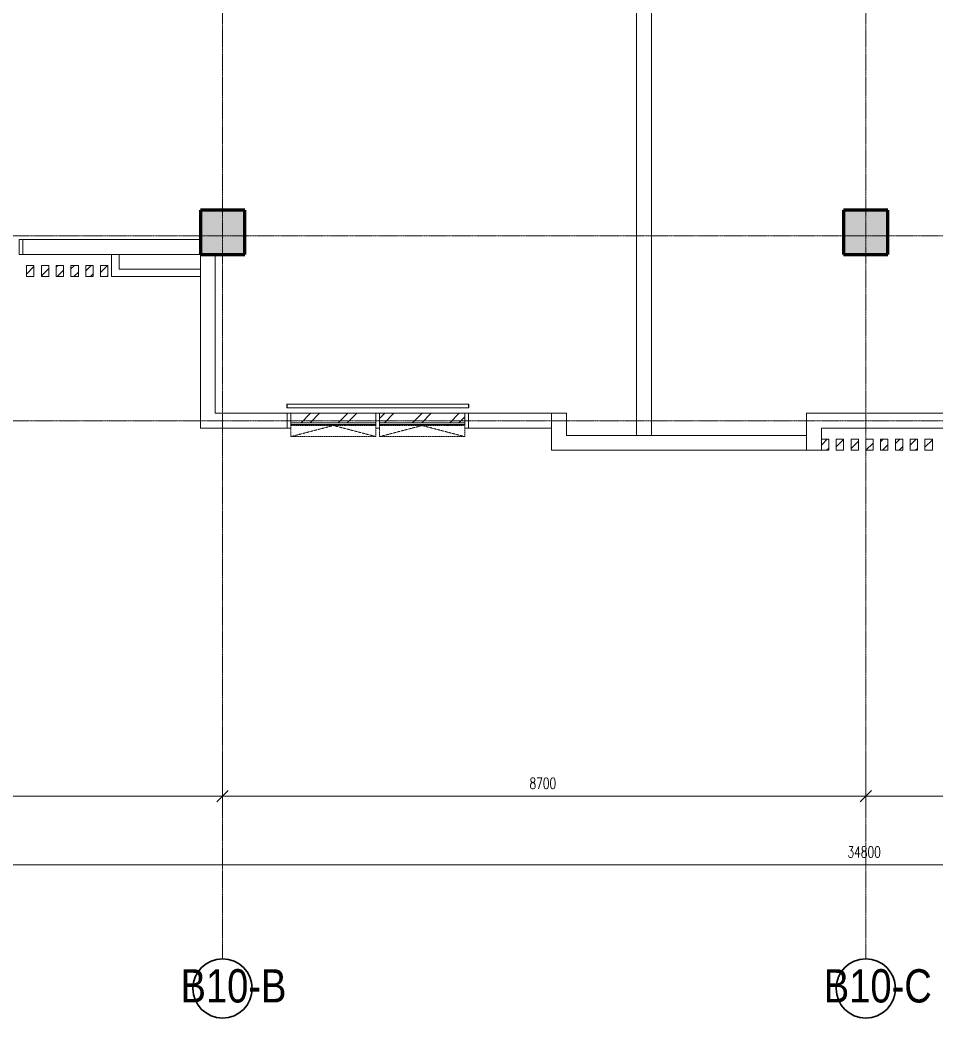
# Model space of a CAD drawing. Header units: millimetres. Extents: x 168964 to 234689, y -27981 to 8299.
# Drawn here: x 197041 to 209431, y -27981 to -14478 of the extents above; entities that cross this region are included whole.
import ezdxf

# ---------------------------------------------------------------- set-up
doc = ezdxf.new("R2010")
doc.units = ezdxf.units.MM
doc.linetypes.add('TJ Dash', pattern=[1.6, 1, -0.6])
doc.linetypes.add('轴网线', pattern=[22.24, 12.7, -3.18, 3.18, -3.18])
for name, color, linetype, lineweight in [('A-____-____-DIMS', 7, 'Continuous', 5), ('A-____-____-DIMS-100', 7, 'Continuous', 5), ('A-DETL-____-OTLN', 7, 'Continuous', 5), ('A-DETL-GENF-OTLN', 7, 'Continuous', 5), ('A-FLOR-HRAL-OTLN', 7, 'Continuous', 5), ('A-GLAZ-CWMG-MCUT', 7, 'Continuous', 13), ('A-GLAZ-CWMG-OTLN', 7, 'Continuous', 5), ('A-WALL-____-MCUT', 7, 'Continuous', 13), ('A-WALL-____-OTLN', 7, 'Continuous', 13), ('S-GRID-____-IDEN', 7, 'Continuous', 5), ('S-GRID-____-OTLN', 7, 'Continuous', 5)]:
    doc.layers.add(name, color=color, linetype=linetype, lineweight=lineweight)
doc.layers.add('A-FLOR-____-OTLN', color=7, linetype='Continuous', lineweight=13, true_color=0x007f00)
doc.layers.add('A-GLAZ-____-OTLN', color=7, linetype='Continuous', lineweight=13, true_color=0x00007f)
doc.styles.add('RomanD', font='romand__.ttf', dxfattribs={"width": 0.7, "height": 150})
doc.styles.add('TJ_FangSong_Narrow_3', font='', dxfattribs={"height": 450})
doc.styles.get('TJ_FangSong_Narrow_3').set_extended_font_data('TJ_FangSong_Narrow')
doc.dimstyles.new('对角线_-_1_5mm_RomanD_1_20_1', dxfattribs={"dimscale": 304.8, "dimtxt": 150.53621, "dimasz": 0.492126, "dimexe": 0.656168, "dimexo": 0.0625, "dimgap": 0.164042, "dimtad": 1, "dimdec": 0, "dimzin": 0, "dimdsep": 46, "dimtxsty": 'RomanD', "dimblk1": 'OBLIQUE', "dimblk2": 'OBLIQUE', "dimsah": 1, "dimcen": 0.09, "dimazin": 0, "dimtfac": 1, "dimtdec": 4, "dimtix": 1, "dimtmove": 0, "dimatfit": 3, "dimfxl": 1.64042, "dimfxlon": 1, "dimtvp": 1, "dimtolj": 1, "dimtzin": 0, "dimarcsym": 2})
pattern_1 = [(45, (0, 0), (-251.4472, 251.4472), []), (45, (0, 381), (-251.4472, 251.4472), [])]

# ---------------------------------------------------------------- blocks, each defined once
blk = doc.blocks.new('矩形竖梃 - 100_100mm 木色铝方通-V11-ELV_3F')
at = {"layer": 'A-GLAZ-CWMG-OTLN', "true_color": 0x515151}
h = blk.add_hatch(dxfattribs=at)
h.set_pattern_fill('FP_14', color=251, style=0, pattern_type=2)
h.set_pattern_definition([(135, (174850.01, 20300), (-70.71068, -70.71068), [])])
h.paths.add_polyline_path([(-50, 0), (-50, 150), (50, 150), (50, 0)], flags=0)
at = {"layer": 'A-GLAZ-CWMG-MCUT', "color": 251, "lineweight": 5, "true_color": 0x515151}
for p, q in [((-50, 150), (50, 150)), ((-50, 0), (-50, 150)), ((50, 150), (50, 0)), ((50, 0), (-50, 0))]:
    blk.add_line(p, q, dxfattribs=at)
blk = doc.blocks.new('矩形竖梃 - 100_100mm 木色铝方通-V12-ELV_3F')
at = {"layer": 'A-GLAZ-CWMG-OTLN', "true_color": 0x515151}
h = blk.add_hatch(dxfattribs=at)
h.set_pattern_fill('FP_15', color=251, style=0, pattern_type=2)
h.set_pattern_definition([(135, (174650.01, 20300), (-70.71068, -70.71068), [])])
h.paths.add_polyline_path([(-50, 0), (-50, 150), (50, 150), (50, 0)], flags=0)
at = {"layer": 'A-GLAZ-CWMG-MCUT', "color": 251, "lineweight": 5, "true_color": 0x515151}
for p, q in [((-50, 150), (50, 150)), ((-50, 0), (-50, 150)), ((50, 150), (50, 0)), ((50, 0), (-50, 0))]:
    blk.add_line(p, q, dxfattribs=at)
blk = doc.blocks.new('矩形竖梃 - 100_100mm 木色铝方通-V13-ELV_3F')
at = {"layer": 'A-GLAZ-CWMG-OTLN', "true_color": 0x515151}
h = blk.add_hatch(dxfattribs=at)
h.set_pattern_fill('FP_16', color=251, style=0, pattern_type=2)
h.set_pattern_definition([(135, (174450.01, 20300), (-70.71068, -70.71068), [])])
h.paths.add_polyline_path([(-50, 0), (-50, 150), (50, 150), (50, 0)], flags=0)
at = {"layer": 'A-GLAZ-CWMG-MCUT', "color": 251, "lineweight": 5, "true_color": 0x515151}
for p, q in [((-50, 150), (50, 150)), ((-50, 0), (-50, 150)), ((50, 150), (50, 0)), ((50, 0), (-50, 0))]:
    blk.add_line(p, q, dxfattribs=at)
blk = doc.blocks.new('矩形竖梃 - 100_100mm 木色铝方通-V14-ELV_3F')
at = {"layer": 'A-GLAZ-CWMG-OTLN', "true_color": 0x515151}
h = blk.add_hatch(dxfattribs=at)
h.set_pattern_fill('FP_17', color=251, style=0, pattern_type=2)
h.set_pattern_definition([(135, (174250.01, 20300), (-70.71068, -70.71068), [])])
h.paths.add_polyline_path([(-50, 0), (-50, 150), (50, 150), (50, 0)], flags=0)
at = {"layer": 'A-GLAZ-CWMG-MCUT', "color": 251, "lineweight": 5, "true_color": 0x515151}
for p, q in [((-50, 150), (50, 150)), ((-50, 0), (-50, 150)), ((50, 150), (50, 0)), ((50, 0), (-50, 0))]:
    blk.add_line(p, q, dxfattribs=at)
blk = doc.blocks.new('矩形竖梃 - 100_100mm 木色铝方通-V15-ELV_3F')
at = {"layer": 'A-GLAZ-CWMG-OTLN', "true_color": 0x515151}
h = blk.add_hatch(dxfattribs=at)
h.set_pattern_fill('FP_18', color=251, style=0, pattern_type=2)
h.set_pattern_definition([(135, (174050.01, 20300), (-70.71068, -70.71068), [])])
h.paths.add_polyline_path([(-50, 0), (-50, 150), (50, 150), (50, 0)], flags=0)
at = {"layer": 'A-GLAZ-CWMG-MCUT', "color": 251, "lineweight": 5, "true_color": 0x515151}
for p, q in [((-50, 150), (50, 150)), ((-50, 0), (-50, 150)), ((50, 150), (50, 0)), ((50, 0), (-50, 0))]:
    blk.add_line(p, q, dxfattribs=at)
blk = doc.blocks.new('矩形竖梃 - 100_100mm 木色铝方通-V16-ELV_3F')
at = {"layer": 'A-GLAZ-CWMG-OTLN', "true_color": 0x515151}
h = blk.add_hatch(dxfattribs=at)
h.set_pattern_fill('FP_19', color=251, style=0, pattern_type=2)
h.set_pattern_definition([(135, (173850.01, 20300), (-70.71068, -70.71068), [])])
h.paths.add_polyline_path([(-50, 0), (-50, 150), (50, 150), (50, 0)], flags=0)
at = {"layer": 'A-GLAZ-CWMG-MCUT', "color": 251, "lineweight": 5, "true_color": 0x515151}
for p, q in [((-50, 150), (50, 150)), ((-50, 0), (-50, 150)), ((50, 150), (50, 0)), ((50, 0), (-50, 0))]:
    blk.add_line(p, q, dxfattribs=at)
blk = doc.blocks.new('矩形竖梃 - 100_100mm 木色铝方通-V17-ELV_3F')
at = {"layer": 'A-GLAZ-CWMG-OTLN', "true_color": 0x515151}
h = blk.add_hatch(dxfattribs=at)
h.set_pattern_fill('FP_20', color=251, style=0, pattern_type=2)
h.set_pattern_definition([(135, (173650.01, 20300), (-70.71068, -70.71068), [])])
h.paths.add_polyline_path([(-50, 0), (-50, 150), (50, 150), (50, 0)], flags=0)
at = {"layer": 'A-GLAZ-CWMG-MCUT', "color": 251, "lineweight": 5, "true_color": 0x515151}
for p, q in [((-50, 150), (50, 150)), ((-50, 0), (-50, 150)), ((50, 150), (50, 0)), ((50, 0), (-50, 0))]:
    blk.add_line(p, q, dxfattribs=at)
blk = doc.blocks.new('矩形竖梃 - 100_100mm 木色铝方通-V50-ELV_3F')
at = {"layer": 'A-GLAZ-CWMG-OTLN', "true_color": 0x515151}
h = blk.add_hatch(dxfattribs=at)
h.set_pattern_fill('FP_54', color=251, style=0, pattern_type=2)
h.set_pattern_definition([(135, (163700.01, 17950), (-70.71068, -70.71068), [])])
h.paths.add_polyline_path([(-50, 0), (-50, 150), (50, 150), (50, 0)], flags=0)
at = {"layer": 'A-GLAZ-CWMG-MCUT', "color": 251, "lineweight": 5, "true_color": 0x515151}
for p, q in [((-50, 150), (50, 150)), ((-50, 0), (-50, 150)), ((50, 150), (50, 0)), ((50, 0), (-50, 0))]:
    blk.add_line(p, q, dxfattribs=at)
blk = doc.blocks.new('矩形竖梃 - 100_100mm 木色铝方通-V51-ELV_3F')
at = {"layer": 'A-GLAZ-CWMG-OTLN', "true_color": 0x515151}
h = blk.add_hatch(dxfattribs=at)
h.set_pattern_fill('FP_55', color=251, style=0, pattern_type=2)
h.set_pattern_definition([(135, (163500.01, 17950), (-70.71068, -70.71068), [])])
h.paths.add_polyline_path([(-50, 0), (-50, 150), (50, 150), (50, 0)], flags=0)
at = {"layer": 'A-GLAZ-CWMG-MCUT', "color": 251, "lineweight": 5, "true_color": 0x515151}
for p, q in [((-50, 150), (50, 150)), ((-50, 0), (-50, 150)), ((50, 150), (50, 0)), ((50, 0), (-50, 0))]:
    blk.add_line(p, q, dxfattribs=at)
blk = doc.blocks.new('矩形竖梃 - 100_100mm 木色铝方通-V52-ELV_3F')
at = {"layer": 'A-GLAZ-CWMG-OTLN', "true_color": 0x515151}
h = blk.add_hatch(dxfattribs=at)
h.set_pattern_fill('FP_56', color=251, style=0, pattern_type=2)
h.set_pattern_definition([(135, (163300.01, 17950), (-70.71068, -70.71068), [])])
h.paths.add_polyline_path([(-50, 0), (-50, 150), (50, 150), (50, 0)], flags=0)
at = {"layer": 'A-GLAZ-CWMG-MCUT', "color": 251, "lineweight": 5, "true_color": 0x515151}
for p, q in [((-50, 150), (50, 150)), ((-50, 0), (-50, 150)), ((50, 150), (50, 0)), ((50, 0), (-50, 0))]:
    blk.add_line(p, q, dxfattribs=at)
blk = doc.blocks.new('矩形竖梃 - 100_100mm 木色铝方通-V53-ELV_3F')
at = {"layer": 'A-GLAZ-CWMG-OTLN', "true_color": 0x515151}
h = blk.add_hatch(dxfattribs=at)
h.set_pattern_fill('FP_57', color=251, style=0, pattern_type=2)
h.set_pattern_definition([(135, (163100.01, 17950), (-70.71068, -70.71068), [])])
h.paths.add_polyline_path([(-50, 0), (-50, 150), (50, 150), (50, 0)], flags=0)
at = {"layer": 'A-GLAZ-CWMG-MCUT', "color": 251, "lineweight": 5, "true_color": 0x515151}
for p, q in [((-50, 150), (50, 150)), ((-50, 0), (-50, 150)), ((50, 150), (50, 0)), ((50, 0), (-50, 0))]:
    blk.add_line(p, q, dxfattribs=at)
blk = doc.blocks.new('矩形竖梃 - 100_100mm 木色铝方通-V54-ELV_3F')
at = {"layer": 'A-GLAZ-CWMG-OTLN', "true_color": 0x515151}
h = blk.add_hatch(dxfattribs=at)
h.set_pattern_fill('FP_58', color=251, style=0, pattern_type=2)
h.set_pattern_definition([(135, (162900.01, 17950), (-70.71068, -70.71068), [])])
h.paths.add_polyline_path([(-50, 0), (-50, 150), (50, 150), (50, 0)], flags=0)
at = {"layer": 'A-GLAZ-CWMG-MCUT', "color": 251, "lineweight": 5, "true_color": 0x515151}
for p, q in [((-50, 150), (50, 150)), ((-50, 0), (-50, 150)), ((50, 150), (50, 0)), ((50, 0), (-50, 0))]:
    blk.add_line(p, q, dxfattribs=at)
blk = doc.blocks.new('矩形竖梃 - 100_100mm 木色铝方通-V55-ELV_3F')
at = {"layer": 'A-GLAZ-CWMG-OTLN', "true_color": 0x515151}
h = blk.add_hatch(dxfattribs=at)
h.set_pattern_fill('FP_59', color=251, style=0, pattern_type=2)
h.set_pattern_definition([(135, (162700.01, 17950), (-70.71068, -70.71068), [])])
h.paths.add_polyline_path([(-50, 0), (-50, 150), (50, 150), (50, 0)], flags=0)
at = {"layer": 'A-GLAZ-CWMG-MCUT', "color": 251, "lineweight": 5, "true_color": 0x515151}
for p, q in [((-50, 150), (50, 150)), ((-50, 0), (-50, 150)), ((50, 150), (50, 0)), ((50, 0), (-50, 0))]:
    blk.add_line(p, q, dxfattribs=at)
blk = doc.blocks.new('矩形竖梃 - 50_200mm 长方形-2182457-ELV_3F')
at = {"layer": 'A-GLAZ-CWMG-MCUT', "color": 251, "lineweight": 5, "true_color": 0x515151}
for p, q in [((0, 200), (-50, 200)), ((-50, 200), (-50, 0)), ((0, 0), (0, 200)), ((-50, 0), (0, 0))]:
    blk.add_line(p, q, dxfattribs=at)
blk = doc.blocks.new('窗嵌板_50-70系列上悬铝窗-zx - 50 系列-2680892-ELV_3F')
at = {"layer": 'A-GLAZ-____-OTLN', "color": 251, "linetype": 'TJ Dash', "lineweight": 5, "true_color": 0x515151}
for p, q in [((575, 115), (-575, 115)), ((-575, 115), (-575, -35)), ((-575, 115), (0, -35)), ((0, -35), (575, 115)), ((575, -35), (575, 115)), ((-575, -35), (575, -35))]:
    blk.add_line(p, q, dxfattribs=at)
at = {"layer": 'A-GLAZ-____-OTLN', "color": 251, "lineweight": 5, "true_color": 0x515151}
for p, q in [((-575, -72), (-575, -47)), ((-575, -47), (575, -47)), ((575, -72), (-575, -72)), ((575, -47), (575, -72))]:
    blk.add_line(p, q, dxfattribs=at)
blk = doc.blocks.new('矩形竖梃 - 50_200mm 长方形-2182490-ELV_3F')
at = {"layer": 'A-GLAZ-CWMG-MCUT', "color": 251, "lineweight": 5, "true_color": 0x515151}
for p, q in [((-50, 200), (0, 200)), ((-50, 73), (-50, 200)), ((0, 200), (0, 0)), ((-50, 35), (-50, 48)), ((0, 0), (-50, 0))]:
    blk.add_line(p, q, dxfattribs=at)
blk = doc.blocks.new('矩形竖梃 - 50_200mm 长方形-2182487-ELV_3F')
at = {"layer": 'A-GLAZ-CWMG-MCUT', "color": 251, "lineweight": 5, "true_color": 0x515151}
for p, q in [((-25, 200), (25, 200)), ((-25, 72.5), (-25, 200)), ((25, 200), (25, 72.5)), ((-25, 35), (-25, 47.5)), ((25, 0), (-25, 0)), ((25, 47.5), (25, 35))]:
    blk.add_line(p, q, dxfattribs=at)
blk = doc.blocks.new('矩形竖梃 - 50_200mm 长方形-V195-ELV_3F')
at = {"layer": 'A-GLAZ-CWMG-MCUT', "color": 251, "lineweight": 5, "true_color": 0x515151}
for p, q in [((-25, 200), (25, 200)), ((-25, 72.5), (-25, 200)), ((25, 200), (25, 0)), ((-25, 35), (-25, 47.5)), ((25, 0), (-25, 0))]:
    blk.add_line(p, q, dxfattribs=at)
blk = doc.blocks.new('矩形竖梃 - 50_200mm 长方形-2182491-ELV_3F')
at = {"layer": 'A-GLAZ-CWMG-MCUT', "color": 251, "lineweight": 5, "true_color": 0x515151}
for p, q in [((0, 200), (-50, 200)), ((-50, 200), (-50, 72.5)), ((0, 0), (0, 200)), ((-50, 47.5), (-50, 35)), ((-50, 0), (0, 0))]:
    blk.add_line(p, q, dxfattribs=at)
blk = doc.blocks.new('矩形竖梃 - 50_200mm 长方形-V196-ELV_3F')
at = {"layer": 'A-GLAZ-CWMG-OTLN', "true_color": 0x8b8b8b}
h = blk.add_hatch(dxfattribs=at)
h.set_pattern_fill('FP_136', color=252, style=0, pattern_type=2)
h.set_pattern_definition(pattern_1)
h.paths.add_polyline_path([(167375, -19965), (167375, -19952), (166225, -19952), (166225, -19965)], flags=0)
h.paths.add_polyline_path([(167375, -19927), (167375, -19800), (166225, -19800), (166225, -19927)], flags=0)
at = {"layer": 'A-GLAZ-CWMG-OTLN', "color": 251, "true_color": 0x515151}
blk.add_line((166225, -19800), (167375, -19800), dxfattribs=at)
blk = doc.blocks.new('矩形竖梃 - 50_200mm 长方形-V197-ELV_3F')
at = {"layer": 'A-GLAZ-CWMG-OTLN', "true_color": 0x8b8b8b}
h = blk.add_hatch(dxfattribs=at)
h.set_pattern_fill('FP_136', color=252, style=0, pattern_type=2)
h.set_pattern_definition(pattern_1)
h.paths.add_polyline_path([(168575, -19965), (168575, -19952), (167425, -19952), (167425, -19965)], flags=0)
h.paths.add_polyline_path([(167425, -19927), (168575, -19927), (168575, -19800), (167425, -19800), (167425, -19847)], flags=0)
at = {"layer": 'A-GLAZ-CWMG-OTLN', "color": 251, "true_color": 0x515151}
blk.add_line((167425, -19800), (168575, -19800), dxfattribs=at)
blk = doc.blocks.new('栏杆扶手 - 50 x 12mm-2008488-ELV_3F')
at = {"layer": 'A-FLOR-HRAL-OTLN', "color": 251, "true_color": 0x515151}
for p, q in [((-25, 2), (-25, 6)), ((-25, 6), (25, 6)), ((25, 6), (25, 2))]:
    blk.add_line(p, q, dxfattribs=at)
blk = doc.blocks.new('栏杆扶手 - 50 x 12mm-V198-ELV_3F')
at = {"layer": 'A-FLOR-HRAL-OTLN', "color": 251, "true_color": 0x515151}
for p, q in [((-25, -6), (-25, -2)), ((-25, -6), (25, -6)), ((25, -2), (25, -6))]:
    blk.add_line(p, q, dxfattribs=at)
blk = doc.blocks.new('栏杆扶手 - 栏杆扶手-2008448-ELV_3F')
at = {"rotation": 89.9999999999998}
for name, p in [('栏杆扶手 - 50 x 12mm-2008488-ELV_3F', (166177, -19700)), ('栏杆扶手 - 50 x 12mm-V198-ELV_3F', (168623, -19700))]:
    blk.add_blockref(name, p, dxfattribs=at)
blk = doc.blocks.new('顶部扶栏类型 - 顶部扶栏_内部_-2008453-ELV_3F')
at = {"layer": 'A-FLOR-HRAL-OTLN', "color": 251, "true_color": 0x515151}
for p, q in [((166175, -19725), (166175, -19675)), ((166175, -19675), (168625, -19675)), ((168625, -19675), (168625, -19725)), ((168625, -19725), (166175, -19725))]:
    blk.add_line(p, q, dxfattribs=at)
blk = doc.blocks.new('顶部扶栏类型 - 顶部扶栏_内部_-V199-ELV_3F')
at = {"layer": 'A-FLOR-HRAL-OTLN', "color": 251, "true_color": 0x515151}
for p, q in [((166175, -19675), (166175, -19725)), ((166175, -19675), (168625, -19675)), ((168625, -19675), (168625, -19725)), ((166175, -19725), (168625, -19725))]:
    blk.add_line(p, q, dxfattribs=at)
blk = doc.blocks.new('矩形竖梃 - 100_100mm 木色铝方通-V216-ELV_3F')
at = {"layer": 'A-GLAZ-CWMG-OTLN', "true_color": 0x515151}
h = blk.add_hatch(dxfattribs=at)
h.set_pattern_fill('FP_180', color=251, style=0, pattern_type=2)
h.set_pattern_definition([(135, (173450.01, 20300), (-70.71068, -70.71068), [])])
h.paths.add_polyline_path([(-50, 0), (-50, 150), (50, 150), (50, 0)], flags=0)
at = {"layer": 'A-GLAZ-CWMG-MCUT', "color": 251, "lineweight": 5, "true_color": 0x515151}
for p, q in [((-50, 150), (50, 150)), ((-50, 0), (-50, 150)), ((50, 150), (50, 0)), ((50, 0), (-50, 0))]:
    blk.add_line(p, q, dxfattribs=at)
blk = doc.blocks.new('DIMBLOCK12-ELV_3F')
at = {"layer": 'A-____-____-DIMS-100', "color": 250, "true_color": 0x444444, "transparency": 16777216}
for p, q in [((156600, -24480), (156600, -25180)), ((156600, -24980), (156600, -24480)), ((165300, -24480), (165300, -25180)), ((165300, -24980), (165300, -24480)), ((156600, -24980), (165300, -24980))]:
    blk.add_line(p, q, dxfattribs=at)
at = {"layer": 'A-____-____-DIMS-100', "color": 250, "lineweight": 35, "true_color": 0x444444, "transparency": 16777216}
for p, q in [((156600, -24980), (156525, -25055)), ((156600, -24980), (156675, -24905)), ((165300, -24980), (165225, -25055)), ((165300, -24980), (165375, -24905))]:
    blk.add_line(p, q, dxfattribs=at)
at = {"layer": 'A-____-____-DIMS-100', "color": 0, "transparency": 16777216, "insert": (160753, -24731), "char_height": 150, "width": 472.45, "attachment_point": 1, "line_spacing_factor": 1.146391, "style": 'RomanD'}
blk.add_mtext('8700', dxfattribs=at)
blk = doc.blocks.new('_Oblique')
at = {"color": 0, "linetype": 'ByBlock', "lineweight": -2}
blk.add_line((-0.5, -0.5), (0.5, 0.5), dxfattribs=at)
blk = doc.blocks.new('DIMBLOCK13-ELV_3F')
at = {"layer": 'A-____-____-DIMS-100', "color": 250, "true_color": 0x444444, "transparency": 16777216}
for p, q in [((165300, -24480), (165300, -25180)), ((165300, -24980), (165300, -24480)), ((174000, -24480), (174000, -25180)), ((174000, -24980), (174000, -24480)), ((165300, -24980), (174000, -24980))]:
    blk.add_line(p, q, dxfattribs=at)
at = {"layer": 'A-____-____-DIMS-100', "color": 250, "lineweight": 35, "true_color": 0x444444, "transparency": 16777216}
for p, q in [((165300, -24980), (165225, -25055)), ((165300, -24980), (165375, -24905)), ((174000, -24980), (173925, -25055)), ((174000, -24980), (174075, -24905))]:
    blk.add_line(p, q, dxfattribs=at)
at = {"layer": 'A-____-____-DIMS-100', "color": 0, "transparency": 16777216, "insert": (169453, -24731), "char_height": 150, "width": 472.45, "attachment_point": 1, "line_spacing_factor": 1.146391, "style": 'RomanD'}
blk.add_mtext('8700', dxfattribs=at)
blk = doc.blocks.new('DIMBLOCK14-ELV_3F')
at = {"layer": 'A-____-____-DIMS-100', "color": 250, "true_color": 0x444444, "transparency": 16777216}
for p, q in [((174000, -24480), (174000, -25180)), ((174000, -24980), (174000, -24480)), ((182700, -24480), (182700, -25180)), ((182700, -24980), (182700, -24480)), ((174000, -24980), (182700, -24980))]:
    blk.add_line(p, q, dxfattribs=at)
at = {"layer": 'A-____-____-DIMS-100', "color": 250, "lineweight": 35, "true_color": 0x444444, "transparency": 16777216}
for p, q in [((174000, -24980), (173925, -25055)), ((174000, -24980), (174075, -24905)), ((182700, -24980), (182625, -25055)), ((182700, -24980), (182775, -24905))]:
    blk.add_line(p, q, dxfattribs=at)
at = {"layer": 'A-____-____-DIMS-100', "color": 0, "transparency": 16777216, "insert": (178153, -24731), "char_height": 150, "width": 472.45, "attachment_point": 1, "line_spacing_factor": 1.146391, "style": 'RomanD'}
blk.add_mtext('8700', dxfattribs=at)
blk = doc.blocks.new('DIMBLOCK16-ELV_3F')
at = {"layer": 'A-____-____-DIMS-100', "color": 250, "true_color": 0x444444, "transparency": 16777216}
for p, q in [((191400, -23050), (191400, -26109)), ((191400, -25909), (191400, -23050)), ((156600, -25409), (156600, -26109)), ((156600, -25909), (156600, -25409)), ((156600, -25909), (191400, -25909))]:
    blk.add_line(p, q, dxfattribs=at)
at = {"layer": 'A-____-____-DIMS-100', "color": 250, "lineweight": 35, "true_color": 0x444444, "transparency": 16777216}
for p, q in [((156600, -25909), (156525, -25984)), ((156600, -25909), (156675, -25834)), ((191400, -25909), (191325, -25984)), ((191400, -25909), (191475, -25834))]:
    blk.add_line(p, q, dxfattribs=at)
at = {"layer": 'A-____-____-DIMS-100', "color": 0, "transparency": 16777216, "insert": (173754, -25660), "char_height": 150, "width": 590.57, "attachment_point": 1, "line_spacing_factor": 1.146391, "style": 'RomanD'}
blk.add_mtext('34800', dxfattribs=at)
blk = doc.blocks.new('轴网 - R4_0-512320-ELV_3F')
at = {"layer": 'S-GRID-____-IDEN', "color": 160, "lineweight": 35, "true_color": 0x4444ff}
blk.add_circle((0, 0), 4, dxfattribs=at)
blk = doc.blocks.new('YXQH_AR_B9-20_rvt-2-ELV_3F')
at = {"layer": 'A-DETL-GENF-OTLN', "true_color": 0xa1a1a1}
h = blk.add_hatch(dxfattribs=at)
h.set_pattern_fill('FP_181', color=253, style=0, pattern_type=2)
h.set_pattern_definition([(7.754, (-466.58, -204.02), (12.15805, 332.8942), [3.353, -1548.768]), (7.754, (776.34, 218.05), (12.15805, 332.8942), [3.353, -1548.768]), (9.74, (363.8, 116.2), (0.0001, 1266.291), [3.353, -588.363]), (9.74, (339.6, 204.2), (0.0001, 1266.291), [3.353, -588.363]), (68.882, (225.66, -61.6), (-140.1373, 1041.8589), [3.353, -1089.337]), (68.882, (129, -106.5), (-140.1373, 1041.8589), [3.353, -1089.337]), (56.297, (-51.2, 131.2), (-734.4827, 622.86), [3.353, -470.742]), (56.297, (137.8, 331.9), (-734.4827, 622.86), [3.353, -470.742]), (137.416, (187.59, 94.08), (-3935.054568, 3543.459496), [73.913, -9804.313]), (8.512, (90.05, 79.41), (3117.572636, 564.982686), [98.632, -5356.38]), (236.294, (133.21, 144.14), (-4467.173774, -6768.804336), [77.802, -13192.636]), (128.267, (122.16, 220.01), (-6131.736673, 7665.37486), [53.462, -17810.517]), (9.74, (48.62, 207.58), (3069.14795, 643.06413), [74.582, -10350.37]), (233.414, (89.018, 261.96), (-20834.0959632, -28103.0884394), [67.74, -56173.655]), (67.8, (40.48, -52.28), (439.74679, 1441.63531), [50.851, -3807.912]), (307.846, (0, 0), (856.01581, -814.9391), [66.124, -2950.443]), (45, (0, 0), (-176.7767, 176.7767), []), (355, (0, 0), (578.509, 689.44), [60, -660]), (7.754, (0, 0), (12.15805, 332.8942), [3.353, -1548.768]), (7.754, (517.27, 396.9), (12.15805, 332.8942), [3.353, -1548.768]), (7.754, (1048.8, 804.78), (12.15805, 332.8942), [3.353, -1548.768]), (9.74, (-323, 0), (0.0001, 1266.291), [3.353, -588.363]), (9.74, (-83.4, -219.6), (0.0001, 1266.291), [3.353, -588.363]), (9.74, (298.5, -569.5), (0.0001, 1266.291), [3.353, -588.363]), (68.882, (645.7, -553.4), (-140.1373, 1041.8589), [3.353, -1089.337]), (68.882, (-12.15, -134.3), (-140.1373, 1041.8589), [3.353, -1089.337]), (68.882, (-223, 0), (-140.1373, 1041.8589), [3.353, -1089.337]), (56.297, (0, 0), (-734.4827, 622.86), [3.353, -470.742]), (56.297, (378.7, 49.9), (-734.4827, 622.86), [3.353, -470.742]), (56.297, (1010.3, 133), (-734.4827, 622.86), [3.353, -470.742])])
h.paths.add_polyline_path([(182950, -17650), (182950, -17150), (182450, -17150), (182450, -17650)], flags=0)
h.paths.add_polyline_path([(159500, -17650), (159500, -17200), (159050, -17200), (159050, -17650)], flags=0)
h.paths.add_polyline_path([(165600, -17650), (165600, -17050), (165000, -17050), (165000, -17650)], flags=0)
h.paths.add_polyline_path([(173700, -17650), (174300, -17650), (174300, -17050), (173700, -17050)], flags=0)
h.paths.add_polyline_path([(171250, -9250), (171250, -8750), (170750, -8750), (170750, -9250)], flags=0)
h.paths.add_polyline_path([(176300, -9050), (176800, -9050), (176800, -8500), (176300, -8500)], flags=0)
h.paths.add_polyline_path([(165000, -9000), (165500, -9000), (165500, -8500), (165000, -8500)], flags=0)
h.paths.add_polyline_path([(182500, -8950), (183000, -8950), (183000, -8450), (182500, -8450)], flags=0)
h.paths.add_polyline_path([(156850, -8950), (156850, -8450), (156350, -8450), (156350, -8950)], flags=0)
h.paths.add_polyline_path([(182550, -7000), (182950, -7000), (182950, -6500), (182550, -6500)], flags=0)
h.paths.add_polyline_path([(168050, -1530), (168250, -1530), (168250, -1130), (168050, -1130)], flags=0)
h.paths.add_polyline_path([(171100, -1530), (171100, -1130), (170900, -1130), (170900, -1530)], flags=0)
h.paths.add_polyline_path([(173950, -1530), (173950, -1130), (173750, -1130), (173750, -1530), (173792.8, -1530)], flags=0)
h.paths.add_polyline_path([(176800, -350), (176800, 250), (176200, 250), (176200, -350)], flags=0)
h.paths.add_polyline_path([(165000, -250), (165500, -250), (165500, 250), (165000, 250)], flags=0)
h.paths.add_polyline_path([(156850, -250), (156850, 250), (156350, 250), (156350, -250)], flags=0)
h.paths.add_polyline_path([(173950, -150), (173950, 250), (173750, 250), (173750, -150), (173792.8, -150)], flags=0)
h.paths.add_polyline_path([(168250, -150), (168250, 250), (168050, 250), (168050, -150)], flags=0)
h.paths.add_polyline_path([(170900, -150), (171100, -150), (171100, 250), (170900, 250)], flags=0)
at = {"layer": 'A-DETL-____-OTLN', "color": 160, "lineweight": 70, "true_color": 0x4444ff}
for p, q in [((165600, -17050), (165000, -17050)), ((165000, -17050), (165000, -17650)), ((165600, -17650), (165600, -17050)), ((174300, -17050), (173700, -17050)), ((173700, -17050), (173700, -17650)), ((174300, -17650), (174300, -17050)), ((165000, -17650), (165600, -17650)), ((173700, -17650), (174300, -17650))]:
    blk.add_line(p, q, dxfattribs=at)
at = {"layer": 'A-FLOR-____-OTLN', "color": 8, "lineweight": 5, "true_color": 0x7f7f7f}
for p, q in [((162600, -17450), (163825, -17450)), ((163825, -17450), (165000, -17450)), ((165200, -17650), (165200, -19800)), ((165200, -19800), (166175, -19800)), ((168625, -19800), (169950, -19800)), ((169950, -19800), (169950, -20100)), ((173200, -20100), (173200, -19800)), ((173200, -19800), (177400, -19800)), ((169950, -20100), (170900, -20100)), ((170900, -20100), (171100, -20100)), ((171100, -20100), (173200, -20100))]:
    blk.add_line(p, q, dxfattribs=at)
at = {"layer": 'A-WALL-____-MCUT', "color": 251, "lineweight": 5, "true_color": 0x515151}
for p, q in [((170900, -12300), (170900, -20100)), ((171100, -20100), (171100, -12300)), ((165000, -17450), (162600, -17450)), ((162600, -17450), (162600, -17650)), ((162600, -17650), (163800, -17650)), ((163800, -17650), (163800, -17950)), ((163900, -17650), (163800, -17650)), ((163900, -17650), (165000, -17650)), ((163900, -17850), (163900, -17650)), ((165000, -17650), (165000, -17850)), ((165200, -19800), (165200, -17650)), ((163800, -17950), (163900, -17950)), ((165000, -17850), (163900, -17850)), ((163900, -17950), (165000, -17950)), ((165000, -17950), (165000, -17850)), ((165000, -17950), (165000, -20000)), ((166175, -19800), (165200, -19800)), ((166175, -20000), (166175, -19800)), ((169750, -19800), (168625, -19800)), ((168625, -19800), (168625, -20000)), ((169750, -20000), (169750, -19800)), ((169950, -19800), (169750, -19800)), ((169950, -20100), (169950, -19800)), ((173400, -19800), (173200, -19800)), ((173200, -19800), (173200, -20100)), ((178200, -19800), (173400, -19800)), ((165000, -20000), (165200, -20000)), ((165200, -20000), (166175, -20000)), ((168625, -20000), (169750, -20000)), ((169750, -20000), (169750, -20300)), ((170900, -20100), (169950, -20100)), ((170900, -20100), (171100, -20100)), ((173200, -20100), (171100, -20100)), ((173200, -20300), (173200, -20100)), ((173400, -20300), (173400, -20000)), ((173400, -20000), (177400, -20000)), ((169750, -20300), (169950, -20300)), ((169950, -20300), (173200, -20300)), ((173200, -20300), (173400, -20300))]:
    blk.add_line(p, q, dxfattribs=at)
at = {"layer": 'A-WALL-____-OTLN', "color": 251, "lineweight": 5, "true_color": 0x515151}
for p, q in [((165000, -17450), (162600, -17450)), ((162600, -17450), (162600, -17650)), ((162600, -17650), (163800, -17650)), ((163800, -17650), (163800, -17950)), ((163900, -17650), (165000, -17650)), ((163900, -17850), (163900, -17650)), ((165000, -17650), (165000, -17850)), ((165200, -19800), (165200, -17650)), ((163825, -17950), (163800, -17950)), ((163900, -17950), (163825, -17950)), ((165000, -17850), (165000, -17950)), ((165000, -17950), (165000, -20000)), ((166175, -19800), (165200, -19800)), ((166175, -19800), (166175, -20000)), ((168625, -20000), (168625, -19800)), ((169750, -19800), (168625, -19800)), ((169750, -19800), (169950, -19800)), ((169950, -20100), (169950, -19800)), ((173200, -19800), (173400, -19800)), ((173200, -19800), (173200, -20100)), ((165200, -20000), (165000, -20000)), ((165200, -20000), (166175, -20000)), ((168625, -20000), (169750, -20000)), ((169750, -20000), (169750, -20300)), ((170900, -20100), (169950, -20100)), ((171100, -20100), (170900, -20100)), ((173200, -20100), (171100, -20100)), ((173400, -20150), (173400, -20000)), ((173400, -20300), (173400, -20150)), ((169950, -20300), (169750, -20300)), ((169950, -20300), (173200, -20300)), ((173400, -20300), (173200, -20300))]:
    blk.add_line(p, q, dxfattribs=at)
at = {"layer": 'S-GRID-____-OTLN', "color": 160, "linetype": '轴网线', "true_color": 0x4444ff}
for p, q in [((165300, 7499.5), (165300, -27181.2)), ((174000, 7499.5), (174000, -27181.2)), ((199020.5, -17400), (148525.8, -17400)), ((199020.5, -19900), (148525.8, -19900))]:
    blk.add_line(p, q, dxfattribs=at)
at = {"color": 251, "lineweight": 5, "true_color": 0x515151}
for name, p in [('矩形竖梃 - 50_200mm 长方形-2182457-ELV_3F', (162600, -17650)), ('栏杆扶手 - 栏杆扶手-2008448-ELV_3F', (0, 0)), ('顶部扶栏类型 - 顶部扶栏_内部_-2008453-ELV_3F', (0, 0)), ('顶部扶栏类型 - 顶部扶栏_内部_-V199-ELV_3F', (0, 0)), ('矩形竖梃 - 50_200mm 长方形-V196-ELV_3F', (0, 0)), ('矩形竖梃 - 50_200mm 长方形-V197-ELV_3F', (0, 0)), ('矩形竖梃 - 50_200mm 长方形-2182491-ELV_3F', (168625, -20000))]:
    blk.add_blockref(name, p, dxfattribs=at)
at = {"color": 251, "lineweight": 5, "true_color": 0x515151, "extrusion": (0, 0, -1)}
for name, p in [('矩形竖梃 - 100_100mm 木色铝方通-V55-ELV_3F', (-162700, -17950)), ('矩形竖梃 - 100_100mm 木色铝方通-V54-ELV_3F', (-162900, -17950)), ('矩形竖梃 - 100_100mm 木色铝方通-V53-ELV_3F', (-163100, -17950)), ('矩形竖梃 - 100_100mm 木色铝方通-V52-ELV_3F', (-163300, -17950)), ('矩形竖梃 - 100_100mm 木色铝方通-V51-ELV_3F', (-163500, -17950)), ('矩形竖梃 - 100_100mm 木色铝方通-V50-ELV_3F', (-163700, -17950)), ('矩形竖梃 - 50_200mm 长方形-2182490-ELV_3F', (-166175, -20000)), ('矩形竖梃 - 50_200mm 长方形-V195-ELV_3F', (-166200, -20000)), ('矩形竖梃 - 50_200mm 长方形-2182487-ELV_3F', (-167400, -20000)), ('矩形竖梃 - 100_100mm 木色铝方通-V216-ELV_3F', (-173450, -20300)), ('矩形竖梃 - 100_100mm 木色铝方通-V17-ELV_3F', (-173650, -20300)), ('矩形竖梃 - 100_100mm 木色铝方通-V16-ELV_3F', (-173850, -20300)), ('矩形竖梃 - 100_100mm 木色铝方通-V15-ELV_3F', (-174050, -20300)), ('矩形竖梃 - 100_100mm 木色铝方通-V14-ELV_3F', (-174250, -20300)), ('矩形竖梃 - 100_100mm 木色铝方通-V13-ELV_3F', (-174450, -20300)), ('矩形竖梃 - 100_100mm 木色铝方通-V12-ELV_3F', (-174650, -20300)), ('矩形竖梃 - 100_100mm 木色铝方通-V11-ELV_3F', (-174850, -20300))]:
    blk.add_blockref(name, p, dxfattribs=at)
at = {"color": 251, "lineweight": 5, "true_color": 0x515151, "rotation": 180}
for p in [(166800, -20000), (168000, -20000)]:
    blk.add_blockref('窗嵌板_50-70系列上悬铝窗-zx - 50 系列-2680892-ELV_3F', p, dxfattribs=at)
at = {"color": 250, "lineweight": 5, "true_color": 0x444444, "xscale": 99.99999999999993, "yscale": 99.99999999999993, "zscale": 99.99999999999993, "rotation": 180}
for p in [(165300, -27581.2), (174000, -27581.2)]:
    blk.add_blockref('轴网 - R4_0-512320-ELV_3F', p, dxfattribs=at)
at = {"layer": 'S-GRID-____-IDEN', "color": 250, "true_color": 0x444444, "char_height": 450, "width": 1370.886, "attachment_point": 1, "style": 'TJ_FangSong_Narrow_3'}
for s, insert in [('B10-B', (164731.7, -27320.7)), ('B10-C', (173431.7, -27320.7))]:
    blk.add_mtext(s, dxfattribs=dict(at, insert=insert))
at = {"layer": 'A-____-____-DIMS', "color": 250, "true_color": 0x444444}
for base, p1, p2, override, picture, middle in [((191400, -25908.9), (156600, -25408.9), (191400, -23050), {"dimpost": '<>', "dimfxl": 34879.857793}, 'DIMBLOCK16-ELV_3F', (174000, -25783.9)), ((165300, -24980.2), (156600, -24480.2), (165300, -24480.2), {"dimpost": '<>', "dimfxl": 8700}, 'DIMBLOCK12-ELV_3F', (160950, -24855.2)), ((174000, -24980.2), (165300, -24480.2), (174000, -24480.2), {"dimpost": '<>', "dimfxl": 8700}, 'DIMBLOCK13-ELV_3F', (169650, -24855.2)), ((182700, -24980.2), (174000, -24480.2), (182700, -24480.2), {"dimpost": '<>', "dimfxl": 8700}, 'DIMBLOCK14-ELV_3F', (178350, -24855.2))]:
    dim = blk.add_linear_dim(base=base, p1=p1, p2=p2, dimstyle='对角线_-_1_5mm_RomanD_1_20_1', override=override, dxfattribs=at)
    dim.commit()
    dim.dimension.update_dxf_attribs({"geometry": picture, "text_midpoint": middle})

msp = doc.modelspace()

# ---------------------------------------------------------------- block references
at = {"lineweight": 5}
msp.add_blockref('YXQH_AR_B9-20_rvt-2-ELV_3F', (34481, 0), dxfattribs=at)

doc.saveas('drawing.dxf')
